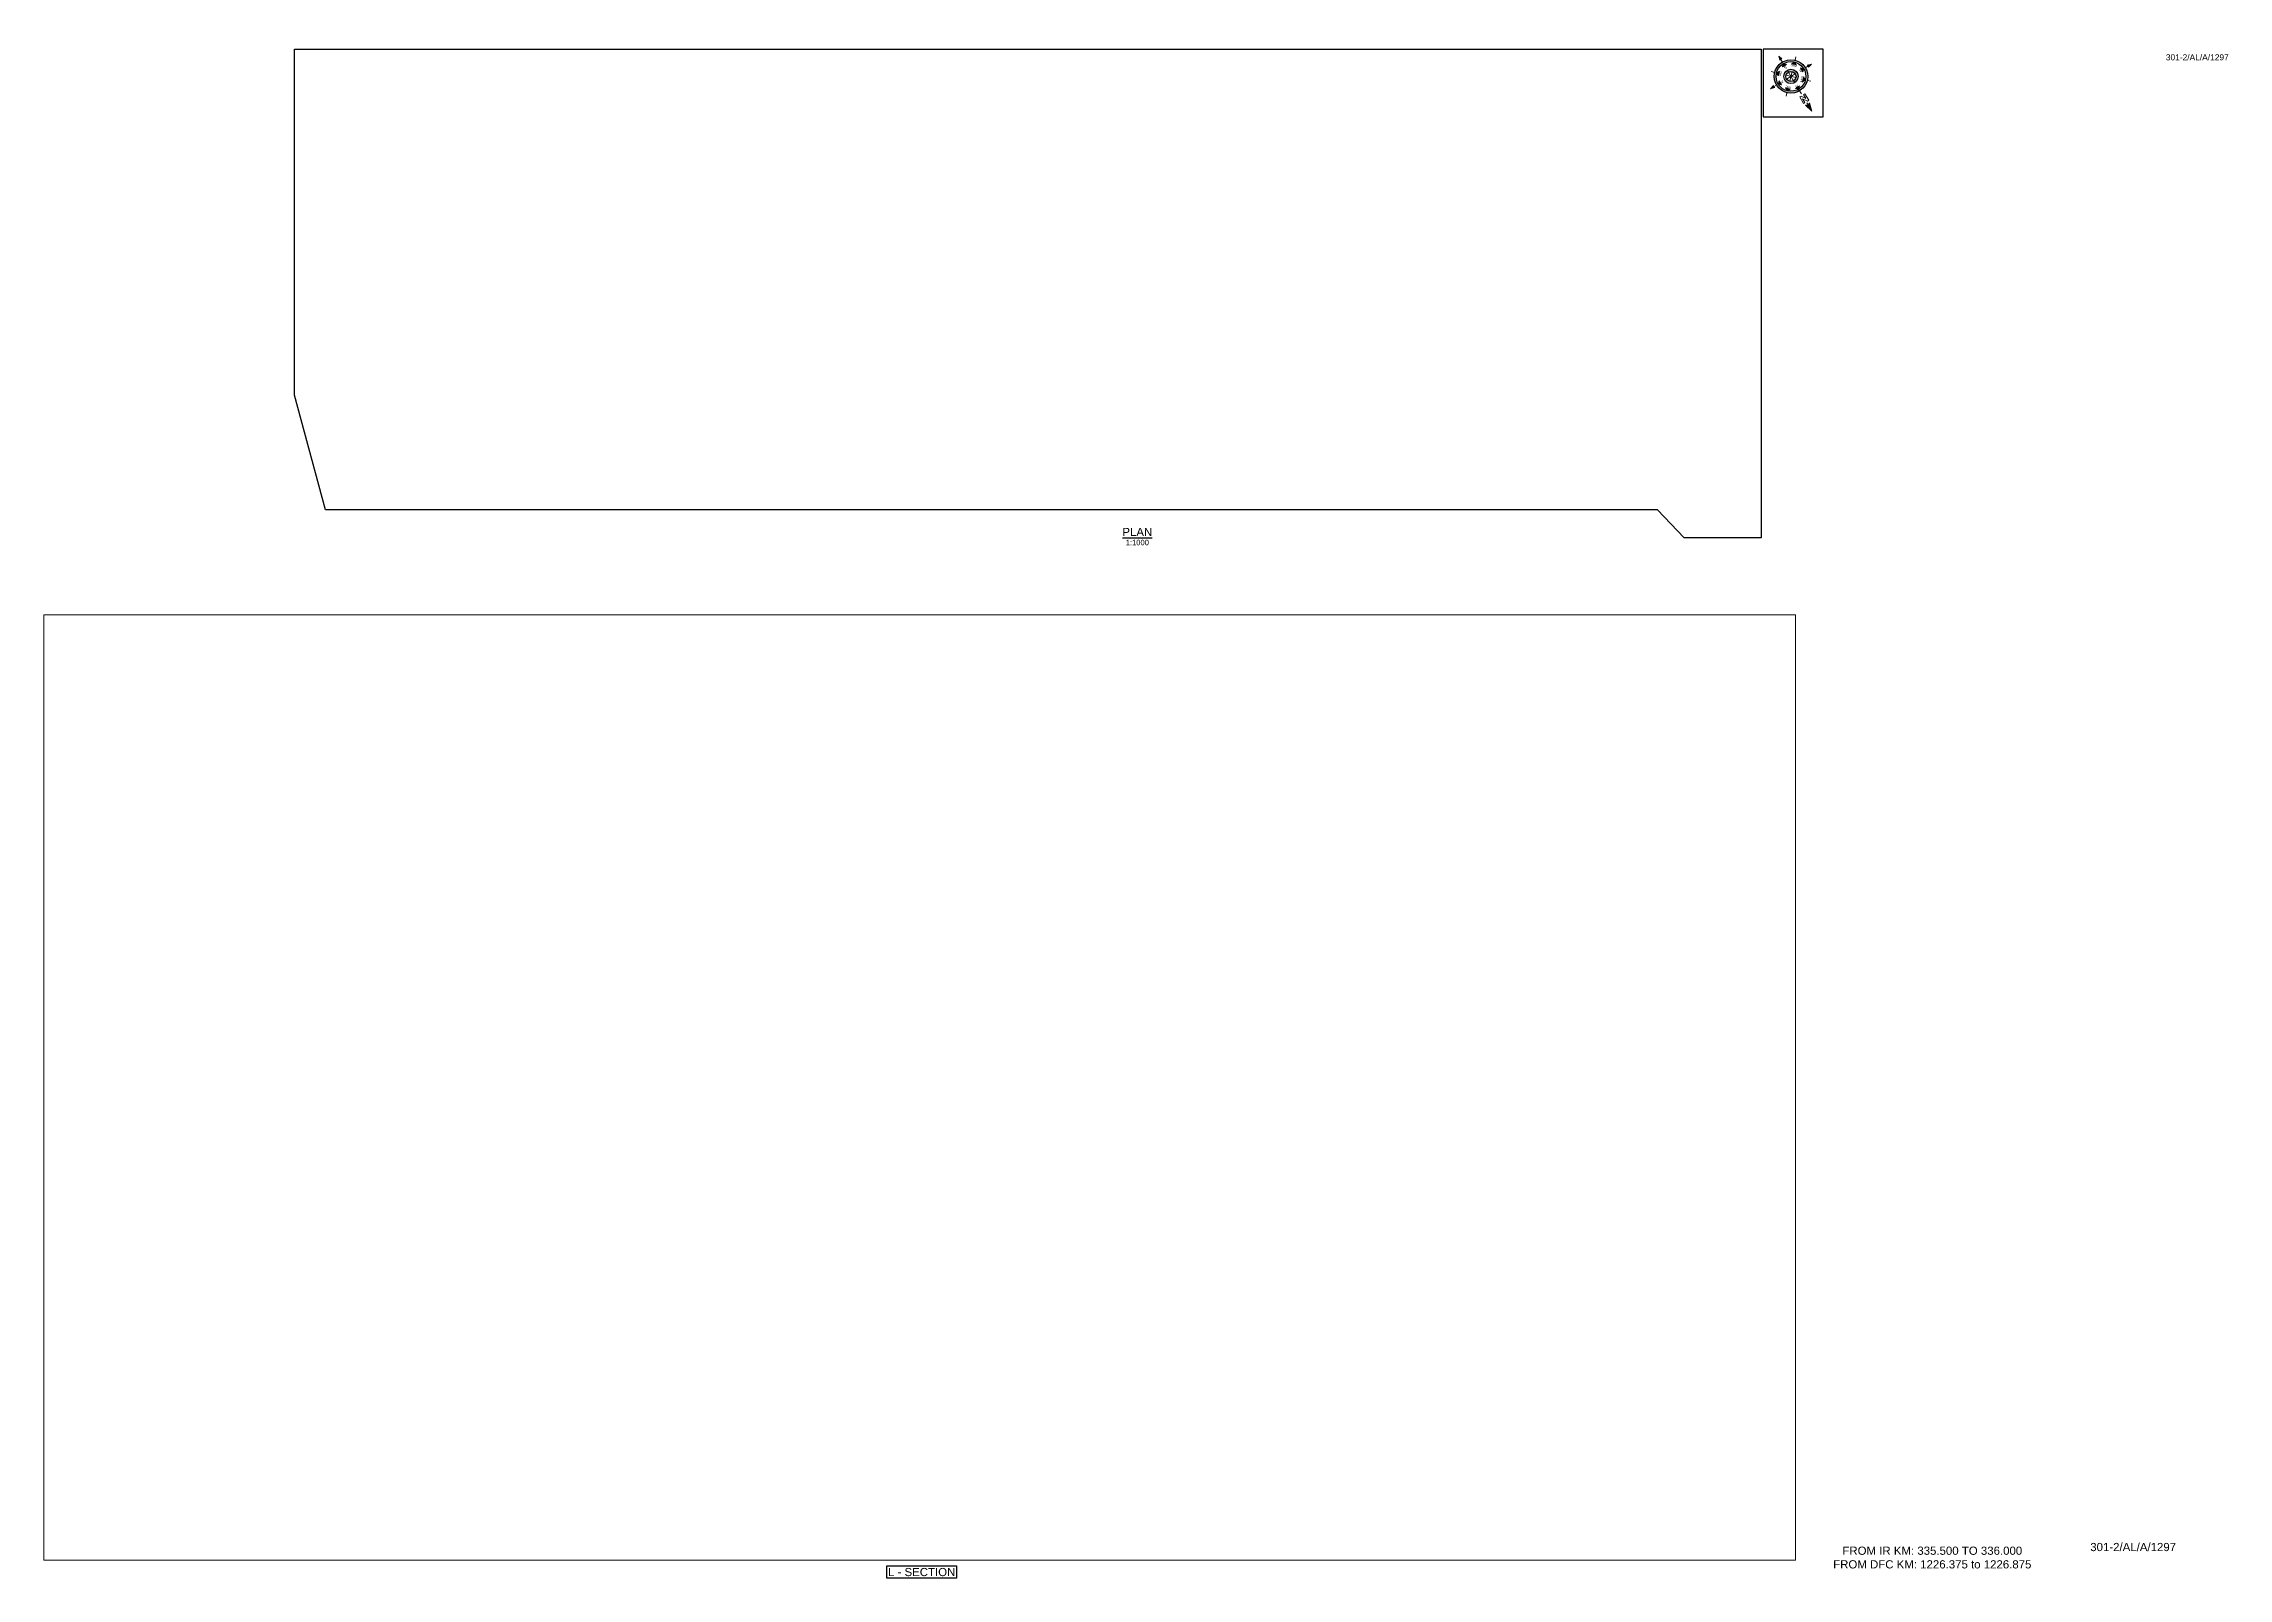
# Paper-space layout '1297' of a CAD drawing. Header units: metres. Extents: x 24 to 825, y 18 to 581.
import ezdxf
from ezdxf.enums import TextEntityAlignment as Align

# ---------------------------------------------------------------- set-up
doc = ezdxf.new("R2010")
doc.units = ezdxf.units.M
doc.header["$MEASUREMENT"] = 0
doc.layers.get('Defpoints').update_dxf_attribs({"color": 5})
doc.layers.add('title', color=7, linetype='Continuous')
doc.styles.get("Standard").update_dxf_attribs({"font": 'arial.ttf'})
doc.styles.add('Style-Arial', font='arial.ttf')

# ---------------------------------------------------------------- blocks, each defined once
blk = doc.blocks.new('N')
for points in [[(0, 8.41), (-0.49, 6.68), (0, 6.93)], [(0.49, 6.68), (0, 6.93), (0, 8.41)], [(-4.93, 0), (-4.07, 0.25), (-4.19, 0)], [(-4.07, -0.25), (-4.19, 0), (-4.93, 0)], [(-3.08, 0), (-2.59, 0.49), (-2.59, -0.49)], [(-2.18, 2.18), (-1.48, 2.18), (-2.18, 1.48)], [(0, 3.08), (0.49, 2.59), (-0.49, 2.59)], [(2.18, 2.18), (2.18, 1.48), (1.48, 2.18)], [(3.08, 0), (2.59, -0.49), (2.59, 0.49)], [(4.07, 0.25), (4.19, 0), (4.93, 0)], [(4.93, 0), (4.07, -0.25), (4.19, 0)], [(-2.18, -2.18), (-2.18, -1.48), (-1.48, -2.18)], [(0, -3.08), (-0.49, -2.59), (0.49, -2.59)], [(0, -4.93), (-0.25, -4.07), (0, -4.19)], [(0.25, -4.07), (0, -4.19), (0, -4.93)], [(2.18, -2.18), (1.48, -2.18), (2.18, -1.48)]]:
    blk.add_hatch(color=7).paths.add_polyline_path(points, flags=0)
h = blk.add_hatch(color=7)
h.paths.add_polyline_path([(0, -3.08), (0, -3.46, 1), (0, 3.46), (0, 3.08, -1)])
h.paths.add_polyline_path([(0, 1.05), (0, 1.48, 1), (0, -1.48), (0, -1.05, -1)])
at = {"color": 7, "linetype": 'ByBlock', "lineweight": 13}
for p, q in [((-0.61, 4.57), (-0.61, 6.12)), ((-0.61, 6.12), (-0.3, 6.12)), ((-0.3, 6.12), (0.32, 5.19)), ((0.32, 4.57), (-0.3, 5.5)), ((-0.3, 5.5), (-0.3, 4.57)), ((0.32, 5.19), (0.32, 6.12)), ((0.32, 6.12), (0.64, 6.12)), ((0.64, 6.12), (0.64, 4.57))]:
    blk.add_line(p, q, dxfattribs=at)
at = {"color": 7, "lineweight": 13}
for p, q in [((0, 6.41), (0, 7.28)), ((-3.46, 0), (-4.19, 0)), ((-2.45, 2.45), (-2.97, 2.97)), ((1.05, 0), (-1.05, 0)), ((-1.05, 0), (1.05, 0)), ((-0.74, 0.74), (0.74, -0.74)), ((0.74, 0.74), (-0.74, -0.74)), ((0.74, -0.74), (-0.74, 0.74)), ((-0.74, -0.74), (0.74, 0.74)), ((0, 3.46), (0, 4.19)), ((0, 3.46), (0, 3.08)), ((0, 1.05), (0, 1.48)), ((0, 1.05), (0, -1.05)), ((0, -1.05), (0, 1.05)), ((2.45, 2.45), (2.97, 2.97)), ((3.46, 0), (4.19, 0)), ((-2.45, -2.45), (-2.97, -2.97)), ((0, -1.05), (0, -1.48)), ((0, -3.46), (0, -3.08)), ((0, -3.46), (0, -4.19)), ((2.45, -2.45), (2.97, -2.97))]:
    blk.add_line(p, q, dxfattribs=at)
at = {"color": 7, "linetype": 'ByBlock', "lineweight": 13}
for points in [[(-0.3, 4.57), (-0.61, 4.57)], [(0.32, 4.57), (0.64, 4.57)]]:
    blk.add_lwpolyline(points, dxfattribs=at)
at = {"color": 7, "lineweight": 13}
for points in [[(0, 8.41), (-0.49, 6.68), (0, 6.93), (0, 6.93)], [(0.49, 6.68), (0, 6.93), (0, 8.41), (0, 8.41)], [(-4.93, 0), (-4.07, 0.25), (-4.19, 0), (-4.19, 0)], [(-4.07, -0.25), (-4.19, 0), (-4.93, 0), (-4.93, 0)], [(-3.08, 0), (-2.59, 0.49), (-2.59, -0.49), (-2.59, -0.49)], [(-2.18, 2.18), (-1.48, 2.18), (-2.18, 1.48), (-2.18, 1.48)], [(0, 3.08), (0.49, 2.59), (-0.49, 2.59), (-0.49, 2.59)], [(2.18, 2.18), (2.18, 1.48), (1.48, 2.18), (1.48, 2.18)], [(3.08, 0), (2.59, -0.49), (2.59, 0.49), (2.59, 0.49)], [(4.07, 0.25), (4.19, 0), (4.93, 0), (4.93, 0)], [(4.93, 0), (4.07, -0.25), (4.19, 0), (4.19, 0)], [(-2.18, -2.18), (-2.18, -1.48), (-1.48, -2.18), (-1.48, -2.18)], [(0, -3.08), (-0.49, -2.59), (0.49, -2.59), (0.49, -2.59)], [(0, -4.93), (-0.25, -4.07), (0, -4.19), (0, -4.19)], [(0.25, -4.07), (0, -4.19), (0, -4.93), (0, -4.93)], [(2.18, -2.18), (1.48, -2.18), (2.18, -1.48), (2.18, -1.48)]]:
    blk.add_lwpolyline(points, close=True, dxfattribs=at)
at = {"color": 7}
for radius in [3.46, 3.08, 1.48, 1.05]:
    blk.add_circle((0, 0), radius, dxfattribs=at)
for s, rotation, p in [('W', 90, (-2.1, 0)), ('NW', 45, (-1.48, 1.48)), ('NE', 315, (1.48, 1.48)), ('E', 270, (1.97, 0)), ('SW', 135, (-1.48, -1.48)), ('SE', 225, (1.48, -1.48))]:
    blk.add_text(s, height=0.6, rotation=rotation, dxfattribs=at).set_placement(p, align=Align.CENTER)
for s, p in [('N', (0, 2.1)), ('S', (0, -2.47))]:
    blk.add_text(s, height=0.6, dxfattribs=at).set_placement(p, align=Align.CENTER)

psp = doc.layouts.new('1297')

# ---------------------------------------------------------------- linework, layer by layer
psp.add_lwpolyline([(332.72, 18.39), (332.72, 22.99), (358.25, 22.99), (358.25, 18.39)], close=True)

# ---------------------------------------------------------------- texts
at = {"style": 'Style-Arial'}
for height, p in [(2.2, (801.62, 574.91)), (3, (773.92, 28.36))]:
    psp.add_text('301-2/AL/A/1297', height=height, dxfattribs=at).set_placement(p)
at = {"insert": (663.59, 30.01), "char_height": 3, "attachment_point": 1, "style": 'Style-Arial'}
psp.add_mtext_dynamic_manual_height_columns('\\pxqc;FROM IR KM: 335.500 TO 336.000\\P{\\C1;FROM DFC KM: 1226.375 to 1226.875}', width=104.8357, gutter_width=17.5, heights=[0], dxfattribs=at)
at = {"layer": 'title', "color": 7, "linetype": 'Continuous', "lineweight": -3, "style": 'Style-Arial'}
for s, height, p in [('%%UPLAN', 3, (424.55, 401.99)), ('1:1000', 2, (424.55, 398.12))]:
    psp.add_text(s, height=height, dxfattribs=at).set_placement(p, align=Align.MIDDLE)
at = {"layer": 'title', "style": 'Style-Arial'}
psp.add_text('L - SECTION', height=3, rotation=0.00006, dxfattribs=at).set_placement((345.5, 20.69), align=Align.MIDDLE_CENTER)

# ---------------------------------------------------------------- viewports
at = {"layer": 'Defpoints'}
psp.add_viewport(center=(344.72, 198.29), size=(642.21, 346.5705), view_center_point=(33211.04, -2060.64), view_height=346.5705, status=3, dxfattribs=at)

# ---------------------------------------------------------------- wipeouts: each hides what was drawn before it
psp.add_wipeout([(653.96, 579), (676, 579), (676, 554.19), (653.96, 554.19)])

# ---------------------------------------------------------------- next in the draw order: linework, layer by layer
psp.add_lwpolyline([(676, 579), (653.96, 579), (653.96, 554.19), (676, 554.19)], close=True)
psp.add_lwpolyline([(115.57, 578.99), (653.25, 578.99), (653.25, 399.82), (624.98, 399.82), (615.24, 410.07), (126.92, 410.07), (115.57, 452.11)], close=True, dxfattribs=at)

# ---------------------------------------------------------------- next in the draw order: block references
at = {"xscale": 1.77154152297335, "yscale": 1.77154152297335, "zscale": 1.77154152297335, "rotation": 211.0343912723542}
psp.add_blockref('N', (664.2, 569), dxfattribs=at)

# ---------------------------------------------------------------- next in the draw order: viewports
at = {"layer": 'Defpoints', "view_twist_angle": 211.03439127}
vp = psp.add_viewport(center=(384.41, 489.4), size=(537.68, 179.1655), view_center_point=(1225642.84, -3229744.21), view_height=179.1655, dxfattribs=at)
vp.dxf.flags = 0x10000  # cut along an outline
vp.dxf.clipping_boundary_handle = psp.add_lwpolyline([(115.57, 578.99), (653.25, 578.99), (653.25, 399.82), (624.98, 399.82), (615.24, 410.07), (126.92, 410.07), (115.57, 452.11)], format="xyb", close=True, dxfattribs={"invisible": 1}).dxf.handle

doc.saveas('drawing.dxf')
